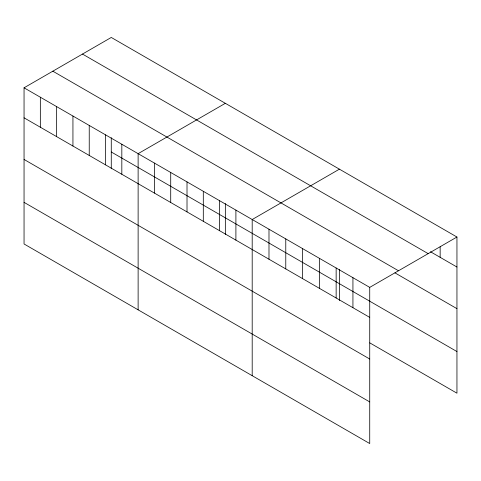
<?xml version="1.0" encoding="UTF-8"?>
<svg xmlns="http://www.w3.org/2000/svg" width="481" height="481" viewBox="0 0 481 481"><rect width="100%" height="100%" fill="white"/><g stroke="black" fill="none" stroke-linecap="round" stroke-linejoin="round"><path stroke-width="0.72" d="M24.05 87.807L369.727 287.379L369.727 443.548L24.05 243.975L24.05 87.807L111.273 37.452L456.95 237.025L456.95 393.193L369.769 342.863M225.349 103.307L138.125 153.667L138.125 309.836M339.418 169.168L252.194 219.528L252.194 375.697M369.727 287.379L456.95 237.025M430.471 251.743L456.95 267.027M82.491 54.07L428.168 253.643M52.832 71.188L398.508 270.767M394.955 272.871L456.95 308.664M111.273 151.984L456.95 351.557M24.05 117.815L369.727 317.388M24.05 159.445L369.727 359.018M24.05 202.345L369.727 401.918M440.157 246.831L440.157 257.335M352.934 277.687L352.934 307.696M339.418 269.402L339.418 300.505M336.147 267.995L336.147 297.998M319.354 258.303L319.354 288.305M302.567 248.605L302.567 278.613M285.774 238.913L285.774 268.921M268.987 229.221L268.987 259.223M235.9 210.119L235.9 240.121M225.349 203.547L225.349 234.644M219.607 200.709L219.607 230.718M203.307 191.3L203.307 221.308M187.013 181.89L187.013 211.899M170.713 172.487L170.713 202.489M154.419 163.077L154.419 193.079M121.825 144.258L121.825 174.266M111.273 137.686L111.273 168.783M105.531 134.848L105.531 164.857M89.238 125.445L89.238 155.447M72.938 116.035L72.938 146.038M56.644 106.626L56.644 136.628M40.344 97.216L40.344 127.218"/></g></svg>
